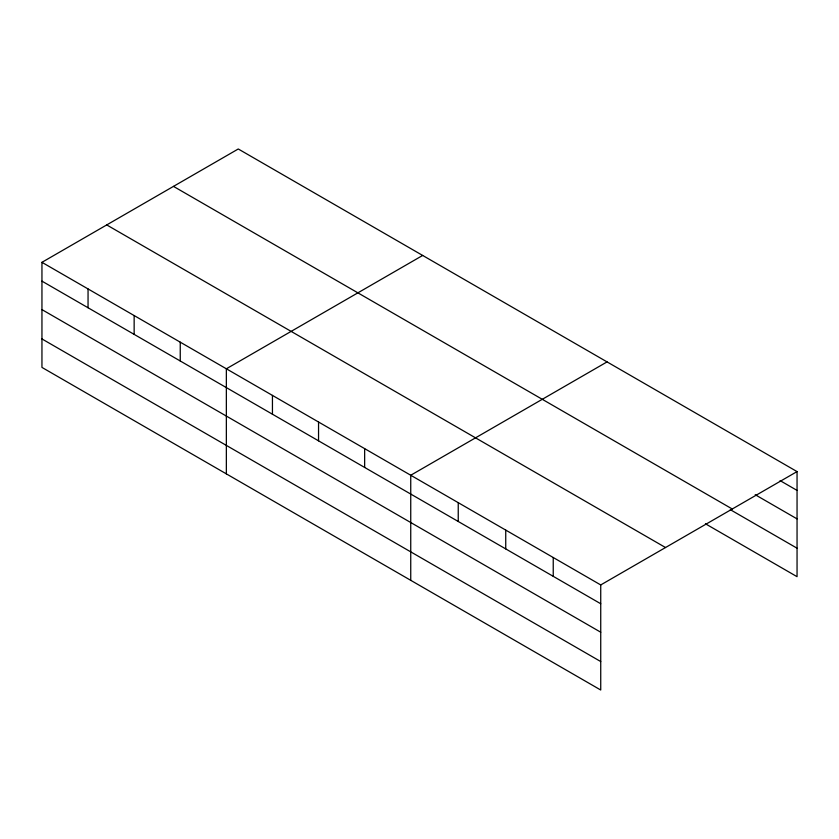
<?xml version="1.0" encoding="UTF-8"?>
<svg xmlns="http://www.w3.org/2000/svg" width="839" height="839" viewBox="0 0 839 839"><rect width="100%" height="100%" fill="white"/><g stroke="black" fill="none" stroke-linecap="round" stroke-linejoin="round"><path stroke-width="1.26" d="M41.95 262.324L600.734 584.94L600.734 690.015L41.95 367.409L41.95 262.324L238.266 148.985L797.05 471.591L797.05 576.676L705.452 523.788M422.667 255.444L226.352 368.793L226.352 473.867M607.058 361.903L410.743 475.252L410.743 580.326M600.734 584.94L797.05 471.591M780.092 480.611L797.05 490.406M755.205 494.716L797.05 518.88M173.484 186.384L732.269 509M730.329 509.682L797.05 548.203M106.731 224.925L665.516 547.531M41.95 281.138L600.734 603.755M41.95 309.612L600.734 632.218M41.95 338.935L600.734 661.552M553.237 557.516L553.237 576.33M505.739 530.091L505.739 548.905M458.241 502.676L458.241 521.48M364.65 448.634L364.65 467.449M318.547 422.017L318.547 440.832M272.444 395.4L272.444 414.214M180.249 342.176L180.249 360.99M134.146 315.558L134.146 334.373M88.053 288.941L88.053 307.756"/></g></svg>
